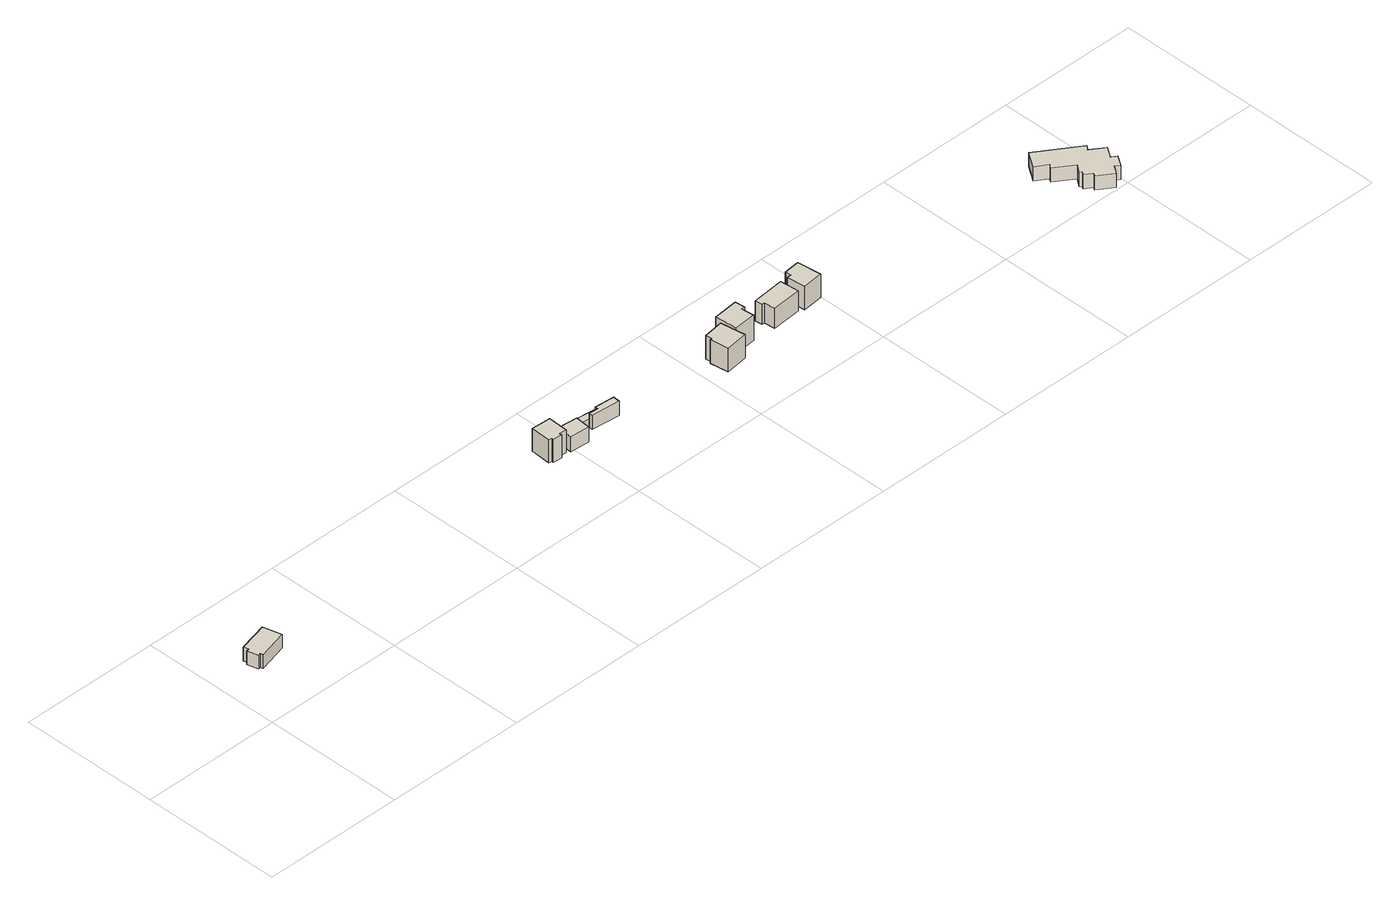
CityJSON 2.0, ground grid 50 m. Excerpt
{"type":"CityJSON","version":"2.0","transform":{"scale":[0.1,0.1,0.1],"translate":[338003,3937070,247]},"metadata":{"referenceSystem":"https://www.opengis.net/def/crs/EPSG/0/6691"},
"CityObjects":{
"building1":{"type":"Building","attributes":{"usage":"411","measuredHeight":5.6,"storeysAboveGround":1,"BuildingIDAttribute.prefecture":"14","BuildingIDAttribute.city":"14151","BuildingDetailAttribute.totalFloorArea":61.45,"BuildingDetailAttribute.buildingFootprintArea":61.45,"BuildingDetailAttribute.buildingStructureType":"601","BuildingDetailAttribute.buildingStructureOrgType":"1","BuildingDetailAttribute.orgUsage":"10","BuildingDetailAttribute.surveyYear":2015,"BuildingLandSlideRiskAttribute.description":"1","BuildingLandSlideRiskAttribute.areaType":"1"},"geometry":[{"type":"Solid","lod":"1","boundaries":[[[[0,1,2,3,4,5,6,7]],[[6,8,9,7]],[[5,10,8,6]],[[4,11,10,5]],[[3,12,11,4]],[[2,13,12,3]],[[1,14,13,2]],[[0,15,14,1]],[[7,9,15,0]],[[8,10,11,12,13,14,15,9]]]]}]},
"building2":{"type":"Building","attributes":{"usage":"411","measuredHeight":9.1,"storeysAboveGround":2,"BuildingIDAttribute.prefecture":"14","BuildingIDAttribute.city":"14151","BuildingDetailAttribute.totalFloorArea":71.75,"BuildingDetailAttribute.buildingFootprintArea":35.88,"BuildingDetailAttribute.buildingStructureType":"601","BuildingDetailAttribute.buildingStructureOrgType":"1","BuildingDetailAttribute.orgUsage":"10","BuildingDetailAttribute.surveyYear":2015},"geometry":[{"type":"Solid","lod":"1","boundaries":[[[[16,17,18,19,20,21,22,23]],[[22,24,25,23]],[[21,26,24,22]],[[20,27,26,21]],[[19,28,27,20]],[[18,29,28,19]],[[17,30,29,18]],[[16,31,30,17]],[[23,25,31,16]],[[24,26,27,28,29,30,31,25]]]]}]},
"building3":{"type":"Building","attributes":{"usage":"411","measuredHeight":6.4,"storeysAboveGround":1,"BuildingIDAttribute.prefecture":"14","BuildingIDAttribute.city":"14151","BuildingDetailAttribute.totalFloorArea":37.39,"BuildingDetailAttribute.buildingFootprintArea":37.39,"BuildingDetailAttribute.buildingStructureType":"601","BuildingDetailAttribute.buildingStructureOrgType":"1","BuildingDetailAttribute.orgUsage":"10","BuildingDetailAttribute.surveyYear":2015},"geometry":[{"type":"Solid","lod":"1","boundaries":[[[[32,33,34,35]],[[34,36,37,35]],[[33,38,36,34]],[[32,39,38,33]],[[35,37,39,32]],[[36,38,39,37]]]]}]},
"building4":{"type":"Building","attributes":{"usage":"411","measuredHeight":4.3,"storeysAboveGround":2,"BuildingIDAttribute.prefecture":"14","BuildingIDAttribute.city":"14151","BuildingDetailAttribute.totalFloorArea":27.34,"BuildingDetailAttribute.buildingFootprintArea":13.67,"BuildingDetailAttribute.buildingStructureType":"601","BuildingDetailAttribute.buildingStructureOrgType":"1","BuildingDetailAttribute.orgUsage":"10","BuildingDetailAttribute.surveyYear":2015},"geometry":[{"type":"Solid","lod":"1","boundaries":[[[[40,41,42,43,44,45]],[[44,46,47,45]],[[43,48,46,44]],[[42,49,48,43]],[[41,50,49,42]],[[40,51,50,41]],[[45,47,51,40]],[[46,48,49,50,51,47]]]]}]},
"building5":{"type":"Building","attributes":{"usage":"411","measuredHeight":6.7,"storeysAboveGround":2,"BuildingIDAttribute.prefecture":"14","BuildingIDAttribute.city":"14151","BuildingDetailAttribute.totalFloorArea":29.38,"BuildingDetailAttribute.buildingFootprintArea":14.69,"BuildingDetailAttribute.buildingStructureType":"601","BuildingDetailAttribute.buildingStructureOrgType":"1","BuildingDetailAttribute.orgUsage":"10","BuildingDetailAttribute.surveyYear":2015},"geometry":[{"type":"Solid","lod":"1","boundaries":[[[[52,53,54,55,56,57]],[[56,58,59,57]],[[55,60,58,56]],[[54,61,60,55]],[[53,62,61,54]],[[52,63,62,53]],[[57,59,63,52]],[[58,60,61,62,63,59]]]]}]},
"building6":{"type":"Building","attributes":{"usage":"411","measuredHeight":10.2,"storeysAboveGround":2,"BuildingIDAttribute.prefecture":"14","BuildingIDAttribute.city":"14151","BuildingDetailAttribute.totalFloorArea":115.33,"BuildingDetailAttribute.buildingFootprintArea":57.66,"BuildingDetailAttribute.buildingStructureType":"601","BuildingDetailAttribute.buildingStructureOrgType":"1","BuildingDetailAttribute.orgUsage":"10","BuildingDetailAttribute.surveyYear":2015},"geometry":[{"type":"Solid","lod":"1","boundaries":[[[[64,65,66,67,68,69]],[[68,70,71,69]],[[67,72,70,68]],[[66,73,72,67]],[[65,74,73,66]],[[64,75,74,65]],[[69,71,75,64]],[[70,72,73,74,75,71]]]]}]},
"building7":{"type":"Building","attributes":{"usage":"411","measuredHeight":10.6,"storeysAboveGround":2,"BuildingIDAttribute.prefecture":"14","BuildingIDAttribute.city":"14151","BuildingDetailAttribute.totalFloorArea":107.48,"BuildingDetailAttribute.buildingFootprintArea":53.74,"BuildingDetailAttribute.buildingStructureType":"601","BuildingDetailAttribute.buildingStructureOrgType":"1","BuildingDetailAttribute.orgUsage":"10","BuildingDetailAttribute.surveyYear":2015},"geometry":[{"type":"Solid","lod":"1","boundaries":[[[[76,77,78,79,80,81]],[[80,82,83,81]],[[79,84,82,80]],[[78,85,84,79]],[[77,86,85,78]],[[76,87,86,77]],[[81,83,87,76]],[[82,84,85,86,87,83]]]]}]},
"building8":{"type":"Building","attributes":{"usage":"411","measuredHeight":9.8,"storeysAboveGround":2,"BuildingIDAttribute.prefecture":"14","BuildingIDAttribute.city":"14151","BuildingDetailAttribute.totalFloorArea":121.93,"BuildingDetailAttribute.buildingFootprintArea":60.97,"BuildingDetailAttribute.buildingStructureType":"601","BuildingDetailAttribute.buildingStructureOrgType":"1","BuildingDetailAttribute.orgUsage":"10","BuildingDetailAttribute.surveyYear":2015},"geometry":[{"type":"Solid","lod":"1","boundaries":[[[[88,89,90,91,92,93]],[[92,94,95,93]],[[91,96,94,92]],[[90,97,96,91]],[[89,98,97,90]],[[88,99,98,89]],[[93,95,99,88]],[[94,96,97,98,99,95]]]]}]},
"building9":{"type":"Building","attributes":{"usage":"411","measuredHeight":10.6,"storeysAboveGround":2,"BuildingIDAttribute.prefecture":"14","BuildingIDAttribute.city":"14151","BuildingDetailAttribute.totalFloorArea":82.13,"BuildingDetailAttribute.buildingFootprintArea":41.07,"BuildingDetailAttribute.buildingStructureType":"601","BuildingDetailAttribute.buildingStructureOrgType":"1","BuildingDetailAttribute.orgUsage":"10","BuildingDetailAttribute.surveyYear":2015},"geometry":[{"type":"Solid","lod":"1","boundaries":[[[[100,101,102,103,104,105]],[[104,106,107,105]],[[103,108,106,104]],[[102,109,108,103]],[[101,110,109,102]],[[100,111,110,101]],[[105,107,111,100]],[[106,108,109,110,111,107]]]]}]},
"building10":{"type":"Building","attributes":{"usage":"415","measuredHeight":8.6,"storeysAboveGround":1,"BuildingIDAttribute.prefecture":"14","BuildingIDAttribute.city":"14151","BuildingDetailAttribute.totalFloorArea":194.85,"BuildingDetailAttribute.buildingFootprintArea":194.85,"BuildingDetailAttribute.buildingStructureType":"601","BuildingDetailAttribute.buildingStructureOrgType":"1","BuildingDetailAttribute.orgUsage":"50","BuildingDetailAttribute.surveyYear":2015,"BuildingLandSlideRiskAttribute.description":"1","BuildingLandSlideRiskAttribute.areaType":"1"},"geometry":[{"type":"Solid","lod":"1","boundaries":[[[[112,113,114,115,116,117,118,119,120,121,122,123,124,125,126,127,128,129]],[[128,130,131,129]],[[127,132,130,128]],[[126,133,132,127]],[[125,134,133,126]],[[124,135,134,125]],[[123,136,135,124]],[[122,137,136,123]],[[121,138,137,122]],[[120,139,138,121]],[[119,140,139,120]],[[118,141,140,119]],[[117,142,141,118]],[[116,143,142,117]],[[115,144,143,116]],[[114,145,144,115]],[[113,146,145,114]],[[112,147,146,113]],[[129,131,147,112]],[[130,132,133,134,135,136,137,138,139,140,141,142,143,144,145,146,147,131]]]]}]}
},
"vertices":[
[10,106,159],[5,124,159],[110,150,159],[127,85,159],[21,58,159],[19,68,159],[10,66,159],[0,104,159],[10,66,210],[0,104,210],[19,68,210],[21,58,210],[127,85,210],[110,150,210],[5,124,210],[10,106,210],
[1320,185,186],[1317,115,186],[1292,116,186],[1291,107,186],[1259,109,186],[1259,116,186],[1248,117,186],[1252,189,186],[1248,117,271],[1252,189,271],[1259,116,271],[1259,109,271],[1291,107,271],[1292,116,271],[1317,115,271],[1320,185,271],
[1396,151,192],[1392,97,192],[1323,102,192],[1328,157,192],[1323,102,249],[1328,157,249],[1392,97,249],[1396,151,249],
[1517,164,189],[1516,150,189],[1472,155,189],[1471,143,189],[1418,148,189],[1420,173,189],[1418,148,221],[1420,173,221],[1471,143,221],[1472,155,221],[1516,150,221],[1517,164,221],
[1472,140,193],[1472,150,193],[1541,145,193],[1539,120,193],[1438,130,193],[1439,142,193],[1438,130,247],[1439,142,247],[1539,120,247],[1541,145,247],[1472,150,247],[1472,140,247],
[1930,132,161],[1927,154,161],[1998,164,161],[2011,76,161],[1932,66,161],[1923,131,161],[1932,66,249],[1923,131,249],[2011,76,249],[1998,164,249],[1927,154,249],[1930,132,249],
[2096,202,154],[2099,167,154],[2087,166,154],[2091,122,154],[2015,116,154],[2008,194,154],[2015,116,249],[2008,194,249],[2091,122,249],[2087,166,249],[2099,167,249],[2096,202,249],
[2273,194,154],[2279,127,154],[2174,118,154],[2170,158,154],[2161,157,154],[2158,183,154],[2161,157,229],[2158,183,229],[2170,158,229],[2174,118,229],[2279,127,229],[2273,194,229],
[2300,179,159],[2298,199,159],[2355,205,159],[2364,121,159],[2291,113,159],[2285,178,159],[2291,113,246],[2285,178,246],[2364,121,246],[2355,205,246],[2298,199,246],[2300,179,246],
[3520,62,2],[3496,25,2],[3480,36,2],[3461,8,2],[3408,44,2],[3414,54,2],[3389,71,2],[3395,81,2],[3388,87,2],[3408,116,2],[3344,159,2],[3353,172,2],[3312,199,2],[3349,254,2],[3490,159,2],[3479,143,2],[3526,111,2],[3502,74,2],[3526,111,55],[3502,74,55],[3479,143,55],[3490,159,55],[3349,254,55],[3312,199,55],[3353,172,55],[3344,159,55],[3408,116,55],[3388,87,55],[3395,81,55],[3389,71,55],[3414,54,55],[3408,44,55],[3461,8,55],[3480,36,55],[3496,25,55],[3520,62,55]
]}
